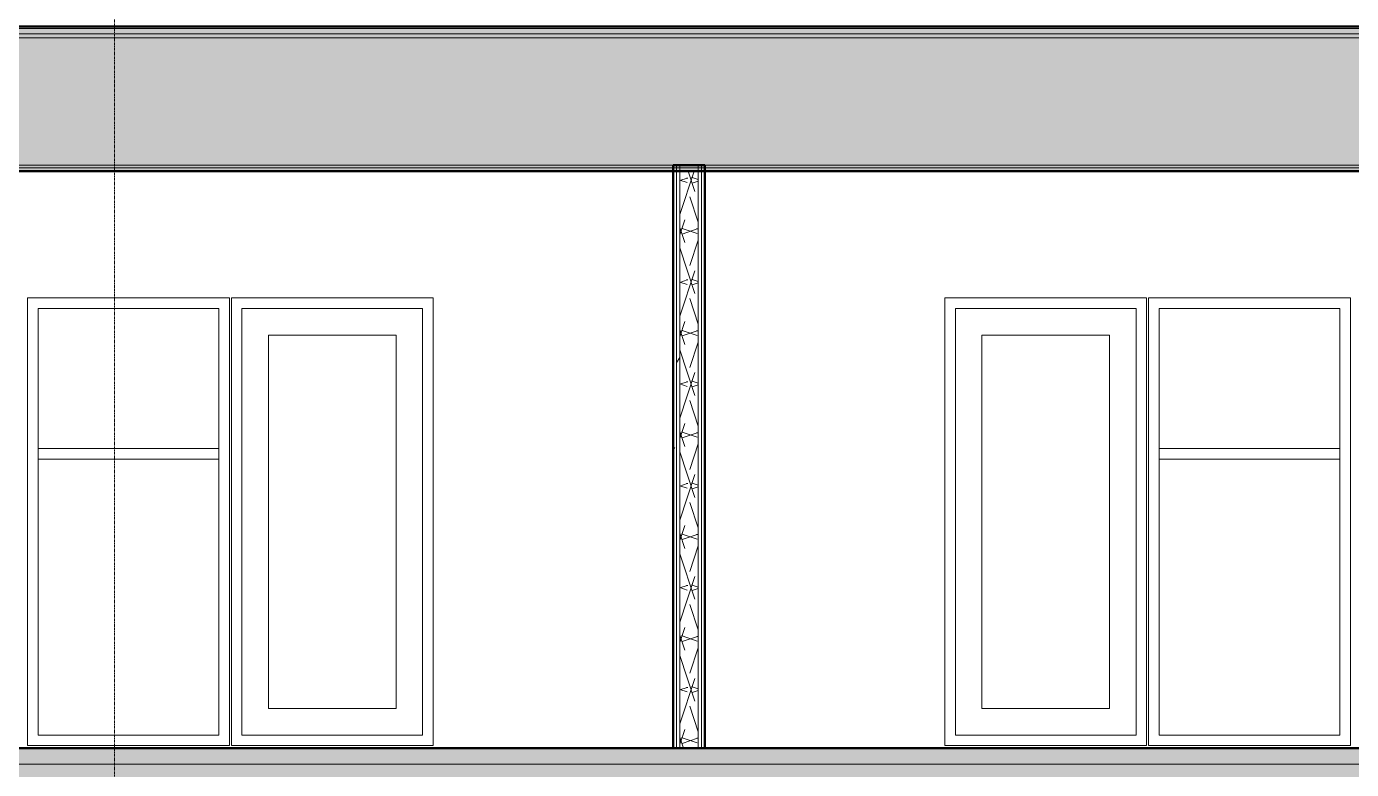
# Model space of a CAD drawing. Header units: inches. Extents: x 9661 to 16493, y -360 to 681.
# Drawn here: x 13770.8 to 14020.4, y -4 to 136 of the extents above; entities that cross this region are included whole.
import ezdxf

# ---------------------------------------------------------------- set-up
doc = ezdxf.new("R2010")
doc.units = ezdxf.units.IN
doc.header["$MEASUREMENT"] = 0
doc.linetypes.add('Grid Line 1_2_', pattern=[0.875, 0.5, -0.125, 0.125, -0.125])
for name, color, linetype, lineweight in [('0-4', 90, 'Continuous', 5), ('A-FLOR-4', 8, 'Continuous', 5), ('A-FLOR-5', 251, 'Continuous', 5), ('A-FLOR-9', 192, 'Continuous', 50), ('A-FLOR-LEVL-1', 51, 'Grid Line 1_2_', 9), ('A-FLOR-MCUT', 51, 'Continuous', 13), ('A-FLOR-PATT-2', 8, 'Continuous', 9), ('A-GLAZ-1', 55, 'Continuous', 13), ('A-WALL-1', 10, 'Continuous', 13), ('A-WALL-2', 55, 'Continuous', 13), ('A-WALL-PATT-1', 7, 'Continuous', 9), ('A-WALL-PATT-2', 53, 'Continuous', 9), ('I-WALL-2', 250, 'Continuous', 50), ('S-GRID-1', 1, 'Grid Line 1_2_', 9)]:
    doc.layers.add(name, color=color, linetype=linetype, lineweight=lineweight)
pattern_1 = [(0, (3257.106, 59.024), (30.72, 7.68), [1.267, -21.773, 1.267, -21.773, -122.88]), (0, (3257.106, 59.024), (30.72, 7.68), [-46.08, 1.267, -44.813, 1.267, -21.773, -53.76]), (0, (3257.106, 59.024), (30.72, 7.68), [-115.2, 1.267, -14.093, 1.267, -37.133]), (120, (3268.626, 62.864), (-22.01108, 22.7643), [1.267, -21.773, 1.267, -21.773, -122.88]), (120, (3268.626, 62.864), (-22.01108, 22.7643), [-46.08, 1.267, -44.813, 1.267, -21.773, -53.76]), (120, (3268.626, 62.864), (-22.01108, 22.7643), [-115.2, 1.267, -14.093, 1.267, -37.133]), (240, (3272.466, 78.224), (-8.70892, -30.4443), [1.267, -21.773, 1.267, -21.773, -122.88]), (240, (3272.466, 78.224), (-8.70892, -30.4443), [-46.08, 1.267, -44.813, 1.267, -21.773, -53.76]), (240, (3272.466, 78.224), (-8.70892, -30.4443), [-115.2, 1.267, -14.093, 1.267, -37.133])]
pattern_2 = [(0, (14217.1578, 59.024), (15.36, 3.84), [1.267, -10.253, 1.267, -10.253, -61.44]), (0, (14217.1578, 59.024), (15.36, 3.84), [-23.04, 1.267, -21.773, 1.267, -10.253, -26.88]), (0, (14217.1578, 59.024), (15.36, 3.84), [-57.6, 1.267, -6.413, 1.267, -17.933]), (120, (14222.9178, 60.944), (-11.005538, 11.38215), [1.267, -10.253, 1.267, -10.253, -61.44]), (120, (14222.9178, 60.944), (-11.005538, 11.38215), [-23.04, 1.267, -21.773, 1.267, -10.253, -26.88]), (120, (14222.9178, 60.944), (-11.005538, 11.38215), [-57.6, 1.267, -6.413, 1.267, -17.933]), (240, (14224.8378, 68.624), (-4.354462, -15.22215), [1.267, -10.253, 1.267, -10.253, -61.44]), (240, (14224.8378, 68.624), (-4.354462, -15.22215), [-23.04, 1.267, -21.773, 1.267, -10.253, -26.88]), (240, (14224.8378, 68.624), (-4.354462, -15.22215), [-57.6, 1.267, -6.413, 1.267, -17.933])]

# ---------------------------------------------------------------- blocks, each defined once
blk = doc.blocks.new('CTR - 1st Phase - Common Walls_rvt-2-BUILDING SECTION - NORTH_SOUTH - LOOKING WEST')
at = {"layer": 'A-WALL-PATT-1'}
h = blk.add_hatch(dxfattribs=at)
h.set_pattern_fill('FP_47', color=256, style=0, pattern_type=2)
h.set_pattern_definition(pattern_1)
h.paths.add_polyline_path([(2932.52, 0), (2933.15, 0), (2933.15, 108.75), (2932.52, 108.75), (2932.52, 0.5)], flags=0)
h = blk.add_hatch(dxfattribs=at)
h.set_pattern_fill('FP_47', color=256, style=0, pattern_type=2)
h.set_pattern_definition(pattern_1)
h.paths.add_polyline_path([(2933.15, 0), (2933.77, 0), (2933.77, 108.75), (2933.15, 108.75), (2933.15, 0.5)], flags=0)
h = blk.add_hatch(dxfattribs=at)
h.set_pattern_fill('FP_47', color=256, style=0, pattern_type=2)
h.set_pattern_definition(pattern_1)
h.paths.add_polyline_path([(2937.9, 0), (2937.9, 108.75), (2937.27, 108.75), (2937.27, 0)], flags=0)
h = blk.add_hatch(dxfattribs=at)
h.set_pattern_fill('FP_47', color=256, style=0, pattern_type=2)
h.set_pattern_definition(pattern_1)
h.paths.add_polyline_path([(2938.52, 0), (2938.52, 108.75), (2937.9, 108.75), (2937.9, 0)], flags=0)
at = {"layer": 'A-WALL-PATT-2'}
h = blk.add_hatch(dxfattribs=at)
h.set_pattern_fill('FP_50', color=256, style=0, pattern_type=2)
h.set_pattern_definition([(161.57, (3257.586, 59.504), (-3.8399538, -1.54e-05), [0, -27.322, 3.034, 0]), (18.43, (3256.626, 59.504), (-3.839954, 1.54e-05), [0, -27.322, 3.034, 0]), (108.43, (3257.586, 59.504), (1.919622, -9.6005246), [9.106, -21.25]), (71.57, (3256.626, 59.504), (1.919622, 9.6005246), [9.106, -21.25])])
h.paths.add_polyline_path([(2933.77, 0), (2937.27, 0), (2937.27, 108.75), (2933.77, 108.75), (2933.77, 0.5)], flags=0)
at = {"layer": 'A-WALL-1'}
for p, q in [((2933.15, 109.87), (2933.15, 0)), ((2933.77, 109.87), (2933.77, 0)), ((2937.27, 109.87), (2937.27, 0)), ((2937.9, 109.87), (2937.9, 0))]:
    blk.add_line(p, q, dxfattribs=at)
at = {"layer": 'I-WALL-2'}
for p, q in [((2938.52, 109.87), (2932.52, 109.87)), ((2932.52, 109.87), (2932.52, 0)), ((2938.52, 0), (2938.52, 109.87)), ((2932.52, 0), (2938.52, 0))]:
    blk.add_line(p, q, dxfattribs=at)
blk = doc.blocks.new('_THE_ WINDOW _ DOOR - Window - 1st Floor-2480458-BUILDING SECTION - NORTH_SOUTH - LOOKING WEST')
at = {"layer": 'A-GLAZ-1'}
for p, q in [((3369.4, 82.87), (3403.42, 82.87)), ((3369.4, 2.5), (3369.4, 82.87)), ((3403.42, 82.87), (3403.42, 2.5)), ((3369.4, 56.5), (3369.4, 54.5)), ((3403.42, 56.5), (3369.4, 56.5)), ((3403.42, 54.5), (3403.42, 56.5)), ((3369.4, 54.5), (3403.42, 54.5)), ((3403.42, 2.5), (3369.4, 2.5))]:
    blk.add_line(p, q, dxfattribs=at)
blk = doc.blocks.new('_THE_ WINDOW _ DOOR - Door - 1st Floor-2480459-BUILDING SECTION - NORTH_SOUTH - LOOKING WEST')
at = {"layer": 'A-GLAZ-1'}
for p, q in [((3254.51, 2.5), (3254.51, 82.87)), ((3254.51, 82.87), (3288.54, 82.87)), ((3288.54, 82.87), (3288.54, 2.5)), ((3259.51, 77.87), (3283.54, 77.87)), ((3259.51, 7.5), (3259.51, 77.87)), ((3283.54, 77.87), (3283.54, 7.5)), ((3283.54, 7.5), (3259.51, 7.5)), ((3288.54, 2.5), (3254.51, 2.5))]:
    blk.add_line(p, q, dxfattribs=at)
blk = doc.blocks.new('_THE_ WINDOW _ DOOR - Window - 1st Floor-2480460-BUILDING SECTION - NORTH_SOUTH - LOOKING WEST')
at = {"layer": 'A-GLAZ-1'}
for p, q in [((2812.91, 2.5), (2812.91, 82.87)), ((2812.91, 82.87), (2846.94, 82.87)), ((2846.94, 82.87), (2846.94, 2.5)), ((2846.94, 56.5), (2812.91, 56.5)), ((2812.91, 56.5), (2812.91, 54.5)), ((2846.94, 54.5), (2846.94, 56.5)), ((2812.91, 54.5), (2846.94, 54.5)), ((2846.94, 2.5), (2812.91, 2.5))]:
    blk.add_line(p, q, dxfattribs=at)
blk = doc.blocks.new('_THE_ WINDOW _ DOOR - Door - 1st Floor-2480473-BUILDING SECTION - NORTH_SOUTH - LOOKING WEST')
at = {"layer": 'A-GLAZ-1'}
for p, q in [((2985.71, 82.87), (3019.74, 82.87)), ((2985.71, 2.5), (2985.71, 82.87)), ((3019.74, 82.87), (3019.74, 2.5)), ((2990.71, 7.5), (2990.71, 77.87)), ((2990.71, 77.87), (3014.74, 77.87)), ((3014.74, 77.87), (3014.74, 7.5)), ((3014.74, 7.5), (2990.71, 7.5)), ((3019.74, 2.5), (2985.71, 2.5))]:
    blk.add_line(p, q, dxfattribs=at)

msp = doc.modelspace()

# ---------------------------------------------------------------- hatches: boundary and pattern name
at = {"layer": 'A-FLOR-4'}
h = msp.add_hatch(color=256, dxfattribs=at)
h.paths.add_polyline_path([(13795.238, 135.625), (14812.5255, 135.6574), (14812.5255, 135.875), (13672.3755, 135.875), (13672.3755, 135.625), (13758.387, 135.625)], flags=0)
h.paths.add_polyline_path([(13036.2255, 135.625), (13480.3755, 135.625), (13480.3755, 135.875), (13423.217, 135.875), (13036.2255, 135.8684), (13036.2255, 135.6574)], flags=0)
at = {"layer": 'A-FLOR-5'}
h = msp.add_hatch(color=256, dxfattribs=at)
h.paths.add_polyline_path([(14782.526, 109.375), (14783.2505, 109.375), (14783.2505, 109.875), (13672.3755, 109.875), (13672.3755, 109.375), (14780.6555, 109.375)], flags=0)
h.paths.add_polyline_path([(13065.587, 109.375), (13476.6255, 109.375), (13476.6255, 109.875), (13065.5005, 109.875), (13065.5005, 109.375)], flags=0)
h.paths.add_polyline_path([(13480.3755, 109.375), (13480.3755, 109.875), (13480.1255, 109.8745), (13480.1255, 109.375), (13480.2755, 109.375)], flags=0)
at = {"layer": 'A-FLOR-PATT-2'}
h = msp.add_hatch(dxfattribs=at)
h.set_pattern_fill('FP_48', color=256, style=0, pattern_type=2)
h.set_pattern_definition(pattern_2)
h.paths.add_polyline_path([(14811.9005, 134.625), (14812.5255, 134.625), (14812.5255, 135.625), (13672.3755, 135.625), (13672.3755, 134.625), (14797.414, 134.625)], flags=0)
h.paths.add_polyline_path([(13036.8505, 134.625), (13480.3755, 134.625), (13480.3755, 135.625), (13036.2255, 135.625), (13036.2255, 134.625)], flags=0)
h = msp.add_hatch(dxfattribs=at)
h.set_pattern_fill('FP_49', color=256, style=0, pattern_type=2)
h.set_pattern_definition([(0, (14217.158, 59.024), (0, 4.798), []), (315, (14217.1578, 59.024), (4.798427, 0), [6.786, -6.786]), (45, (14217.1578, 59.024), (4.798427, 0), [6.786, -6.786])])
h.paths.add_polyline_path([(14818.0255, 133.875), (14818.0255, 134.625), (13672.3755, 134.625), (13672.3755, 133.875), (14814.1725, 133.875)], flags=0)
h.paths.add_polyline_path([(13030.7255, 133.875), (13480.3755, 133.875), (13480.3755, 134.625), (13030.7255, 134.625)], flags=0)
h = msp.add_hatch(dxfattribs=at)
h.set_pattern_fill('FP_50', color=256, style=0, pattern_type=2)
h.set_pattern_definition([(161.57, (14217.6378, 59.504), (-3.8399538, -1.54e-05), [0, -27.322, 3.034, 0]), (18.43, (14216.6778, 59.504), (-3.8399538, 1.54e-05), [0, -27.322, 3.034, 0]), (108.43, (14217.6378, 59.504), (1.919622, -9.6005246), [9.106, -21.25]), (71.57, (14216.6778, 59.504), (1.919622, 9.6005246), [9.106, -21.25])])
h.paths.add_polyline_path([(13054.53, 109.875), (13480.3755, 109.875), (13480.3755, 133.875), (13030.7255, 133.875), (13030.7255, 109.875)], flags=0)
h.paths.add_polyline_path([(14026.523, 109.875), (14818.0255, 109.875), (14818.0255, 133.875), (13672.3755, 133.875), (13672.3755, 109.875), (13959.489, 109.875)], flags=0)
h = msp.add_hatch(dxfattribs=at)
h.set_pattern_fill('FP_47', color=256, style=0, pattern_type=2)
h.set_pattern_definition([(0, (14217.158, 59.024), (30.72, 7.68), [1.267, -21.773, 1.267, -21.773, -122.88]), (0, (14217.158, 59.024), (30.72, 7.68), [-46.08, 1.267, -44.813, 1.267, -21.773, -53.76]), (0, (14217.158, 59.024), (30.72, 7.68), [-115.2, 1.267, -14.093, 1.267, -37.133]), (120, (14228.678, 62.864), (-22.011075, 22.7643), [1.267, -21.773, 1.267, -21.773, -122.88]), (120, (14228.678, 62.864), (-22.011075, 22.7643), [-46.08, 1.267, -44.813, 1.267, -21.773, -53.76]), (120, (14228.678, 62.864), (-22.011075, 22.7643), [-115.2, 1.267, -14.093, 1.267, -37.133]), (240, (14232.518, 78.224), (-8.708925, -30.4443), [1.267, -21.773, 1.267, -21.773, -122.88]), (240, (14232.518, 78.224), (-8.708925, -30.4443), [-46.08, 1.267, -44.813, 1.267, -21.773, -53.76]), (240, (14232.518, 78.224), (-8.708925, -30.4443), [-115.2, 1.267, -14.093, 1.267, -37.133])])
h.paths.add_polyline_path([(14780.6555, 108.75), (14783.2505, 108.7587), (14783.2505, 109.375), (13672.3755, 109.375), (13672.3755, 108.75), (14768.8005, 108.75)], flags=0)
h.paths.add_polyline_path([(13065.5005, 108.75), (13476.6255, 108.75), (13476.6255, 109.375), (13065.5005, 109.375), (13065.5005, 108.7729)], flags=0)
h.paths.add_polyline_path([(13480.3755, 108.75), (13480.3755, 109.375), (13480.1255, 109.3746), (13480.1255, 108.75), (13480.2755, 108.75)], flags=0)
h = msp.add_hatch(dxfattribs=at)
h.set_pattern_fill('FP_48', color=256, style=0, pattern_type=2)
h.set_pattern_definition(pattern_2)
h.paths.add_polyline_path([(13724.87, -3), (14789.3755, -3), (14789.3755, 0), (13059.3755, 0), (13059.3755, -3), (13691.353, -3)], flags=0)
h = msp.add_hatch(dxfattribs=at)
h.set_pattern_fill('FP_68', color=256, style=0, pattern_type=2)
h.set_pattern_definition([(50, (14217.158, 59.024), (27.5427, -2.4099), [2.88, -31.68]), (355, (14217.158, 59.024), (-5.32784, 28.8843), [2.304, -25.344]), (100.451, (14219.454, 58.823), (22.2153, 26.4739), [2.448, -26.924]), (46.184, (14217.158, 66.704), (40.9819, -6.3564), [4.32, -47.52]), (96.636, (14220.574, 66.175), (35.8907, 37.4062), [3.671, -40.386]), (351.184, (14217.158, 66.704), (35.891, 37.4062), [3.456, -38.016]), (21, (14220.998, 64.784), (22.92104, -15.46073), [2.88, -31.68]), (326, (14220.998, 64.784), (9.3435, 27.84574), [2.304, -25.344]), (71.451, (14222.908, 63.496), (32.26477, 12.3844), [2.448, -26.924]), (37.5, (14217.158, 59.024), (0.466855, 12.78271), [1.267, -23.77, 1.267, -24.461, -25.44]), (37.5, (14217.158, 59.024), (0.466855, 12.78271), [-50.765, 1.267, -24.173]), (7.5, (14217.158, 59.024), (10.10159, 15.14509), [1.267, -13.402, 1.267, -23.194, -9.696]), (7.5, (14217.158, 59.024), (10.10159, 15.14509), [-39.13, 1.267, -8.429]), (327.5, (14208.595, 59.024), (20.49916, -0.86578), [1.267, -8.333, 1.267, -28.685, -39.744]), (327.5, (14208.595, 59.024), (20.49916, -0.86578), [-39.552, 1.267, -38.477]), (317.5, (14204.755, 59.024), (22.39478, 3.8443), [1.267, -11.213, 1.267, -18.624, -28.224]), (317.5, (14204.755, 59.024), (22.39478, 3.8443), [-32.371, 1.267, -26.957])])
h.paths.add_polyline_path([(13795.3755, -15), (14789.3755, -15), (14789.3755, -3), (14495.761, -3), (13672.3755, -3), (13672.3755, -3.1614), (13664.3755, -3.1626), (13664.3755, -3), (13059.3755, -3), (13059.3755, -15), (13791.904, -15)], flags=0)

# ---------------------------------------------------------------- linework, layer by layer
at = {"layer": 'A-FLOR-9'}
for p, q in [((14811.9005, 136), (13600.3755, 136)), ((13672.3755, 108.75), (14783.2505, 108.75)), ((14789.3755, 0), (13059.3755, 0))]:
    msp.add_line(p, q, dxfattribs=at)
at = {"layer": 'A-FLOR-LEVL-1'}
for p, q in [((12791.0002, 136), (15128.0162, 136)), ((12791.0002, 0), (15128.0162, 0))]:
    msp.add_line(p, q, dxfattribs=at)
at = {"layer": 'A-FLOR-MCUT'}
for p, q in [((14812.5255, 135.875), (13600.3755, 135.875)), ((14812.5255, 135.625), (13600.3755, 135.625)), ((14812.5255, 134.625), (13672.3755, 134.625)), ((14818.0255, 133.875), (13672.3755, 133.875)), ((14791.8755, 109.875), (13672.3755, 109.875)), ((14783.2505, 109.375), (13672.3755, 109.375)), ((14789.3755, -3), (13059.3755, -3))]:
    msp.add_line(p, q, dxfattribs=at)
at = {"layer": 'A-WALL-2'}
for p, q in [((13770.963, 0.5), (13770.963, 84.875)), ((13770.963, 84.875), (13808.988, 84.875)), ((13808.988, 84.875), (13808.988, 0.5)), ((13809.363, 0.5), (13809.363, 84.875)), ((13809.363, 84.875), (13847.388, 84.875)), ((13847.388, 84.875), (13847.388, 0.5)), ((13943.763, 0.5), (13943.763, 84.875)), ((13943.763, 84.875), (13981.788, 84.875)), ((13981.788, 84.875), (13981.788, 0.5)), ((13982.163, 0.5), (13982.163, 84.875)), ((13982.163, 84.875), (14020.188, 84.875)), ((14020.188, 84.875), (14020.188, 0.5)), ((13808.988, 0.5), (13770.963, 0.5)), ((13847.388, 0.5), (13809.363, 0.5)), ((13981.788, 0.5), (13943.763, 0.5)), ((14020.188, 0.5), (13982.163, 0.5))]:
    msp.add_line(p, q, dxfattribs=at)
at = {"layer": 'S-GRID-1'}
msp.add_line((13787.3755, -159.8356), (13787.3755, 470.5), dxfattribs=at)

# ---------------------------------------------------------------- block references
at = {"layer": '0-4'}
msp.add_blockref('CTR - 1st Phase - Common Walls_rvt-2-BUILDING SECTION - NORTH_SOUTH - LOOKING WEST', (10960.0518, 0), dxfattribs=at)
at = {"layer": 'A-GLAZ-1'}
for name, p in [('_THE_ WINDOW _ DOOR - Window - 1st Floor-2480460-BUILDING SECTION - NORTH_SOUTH - LOOKING WEST', (10960.0518, 0)), ('_THE_ WINDOW _ DOOR - Door - 1st Floor-2480459-BUILDING SECTION - NORTH_SOUTH - LOOKING WEST', (10556.8518, 0)), ('_THE_ WINDOW _ DOOR - Door - 1st Floor-2480473-BUILDING SECTION - NORTH_SOUTH - LOOKING WEST', (10960.0518, 0)), ('_THE_ WINDOW _ DOOR - Window - 1st Floor-2480458-BUILDING SECTION - NORTH_SOUTH - LOOKING WEST', (10614.7651, 0))]:
    msp.add_blockref(name, p, dxfattribs=at)

doc.saveas('drawing.dxf')
